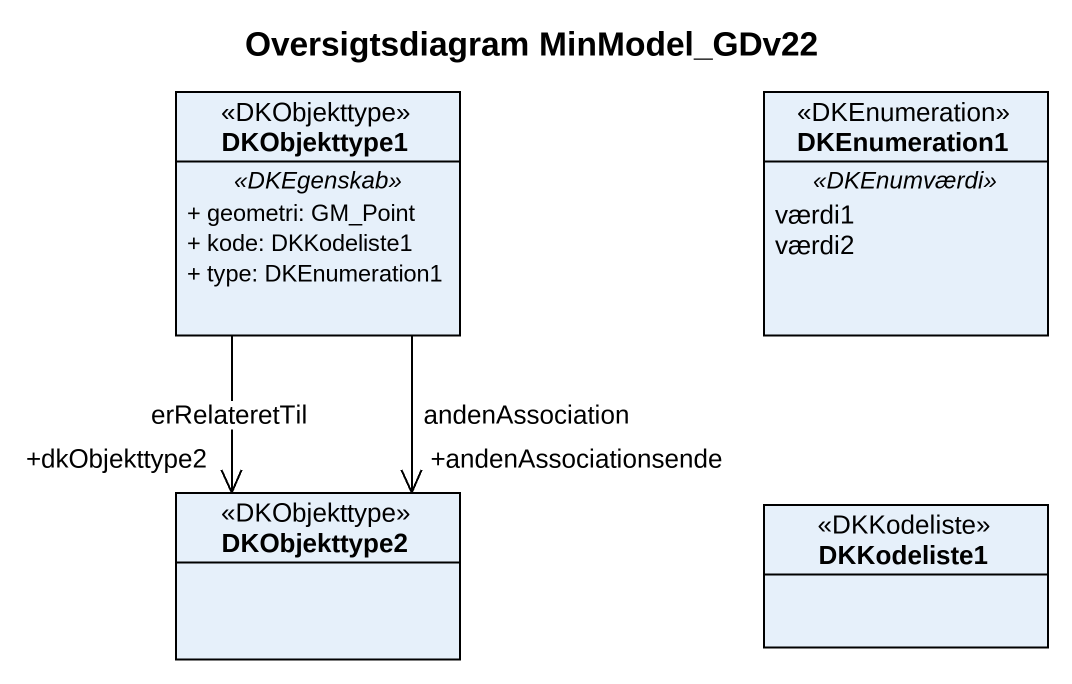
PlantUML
@startuml
title Oversigtsdiagram MinModel_GDv22
hide circle
hide empty members
skinparam classAttributeIconSize 0
class DKObjekttype1 <<DKObjekttype>> {
  .. <<DKEgenskab>> ..
  + geometri: GM_Point
  + kode: DKKodeliste1
  + type: DKEnumeration1
}
enum DKEnumeration1 <<DKEnumeration>> {
  .. <<DKEnumværdi>> ..
  værdi1
  værdi2
}
class DKObjekttype2 <<DKObjekttype>>
enum DKKodeliste1 <<DKKodeliste>>
DKObjekttype1 --> "+dkObjekttype2" DKObjekttype2 : erRelateretTil
DKObjekttype1 --> "+andenAssociationsende" DKObjekttype2 : andenAssociation
@enduml
